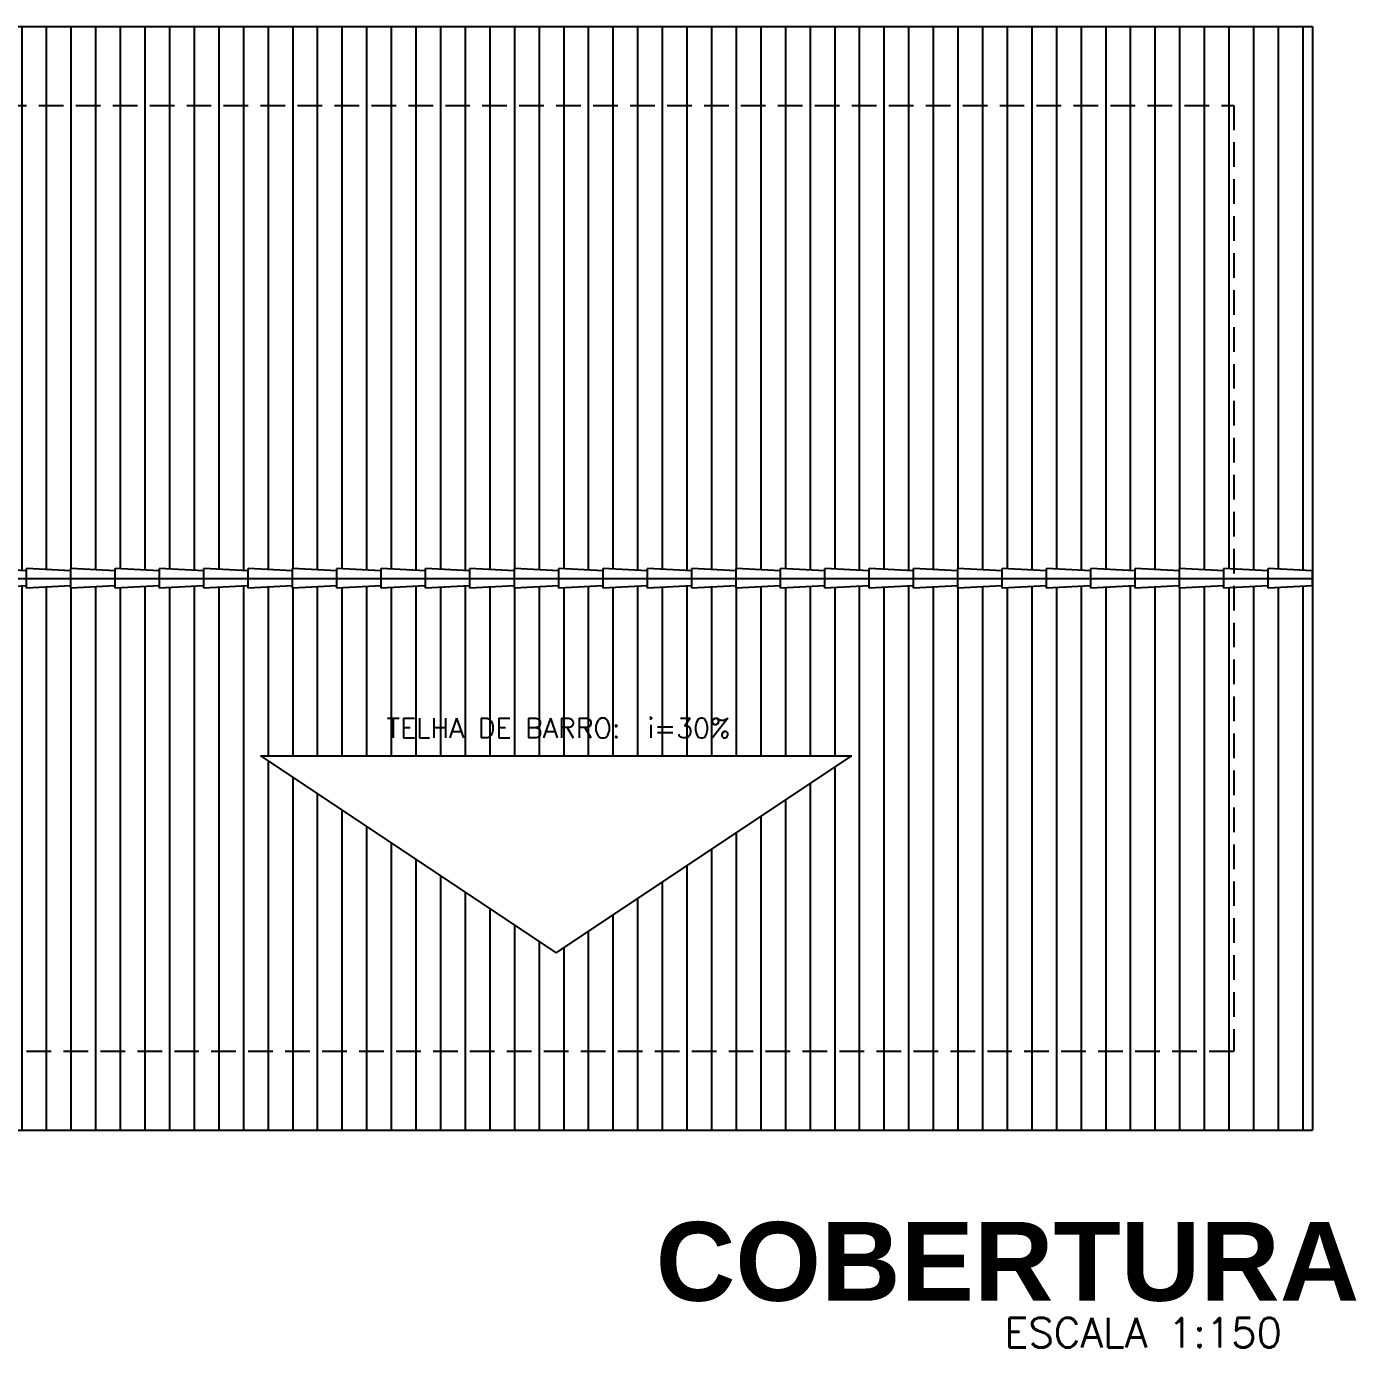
# Model space of a CAD drawing. Extents: x -410.3 to -320, y 119.3 to 190.5.
# Drawn here: x -356.95 to -343.46, y 177.05 to 190.45 of the extents above; entities that cross this region are included whole.
import ezdxf
from ezdxf.enums import TextEntityAlignment as Align

# ---------------------------------------------------------------- set-up
doc = ezdxf.new("R2010")
doc.units = 0
doc.header["$MEASUREMENT"] = 0
doc.linetypes.add('HIDDEN', pattern=[0.375, 0.25, -0.125])
for name, color, linetype in [('ALVENARIA', 7, 'CONTINUOUS'), ('COBERTURA', 6, 'CONTINUOUS'), ('COTA', 1, 'CONTINUOUS'), ('TEXTO2', 40, 'CONTINUOUS'), ('TEXTO5', 5, 'CONTINUOUS')]:
    doc.layers.add(name, color=color, linetype=linetype)
doc.styles.add('SANSSERIFBOLD', font='sasb____.pfb')
doc.styles.add('SIMPLEX', font='SIMPLEX.SHX')

# ---------------------------------------------------------------- blocks, each defined once
blk = doc.blocks.new('CUM')
at = {"layer": 'COBERTURA'}
for p, q in [((-74.9, 131.3), (-29.9, 133.8)), ((-74.9, 131.3), (-74.9, 116.3)), ((-29.9, 123.8), (-74.9, 123.8)), ((-29.9, 133.8), (-29.9, 113.8)), ((-29.9, 131.3), (15.1, 133.8)), ((-29.9, 131.3), (-29.9, 116.3)), ((15.1, 123.8), (-29.9, 123.8)), ((15.1, 133.8), (15.1, 113.8)), ((15.1, 131.3), (60.1, 133.8)), ((15.1, 131.3), (15.1, 116.3)), ((60.1, 123.8), (15.1, 123.8)), ((60.1, 133.8), (60.1, 113.8)), ((60.1, 131.3), (105.1, 133.8)), ((60.1, 131.3), (60.1, 116.3)), ((105.1, 123.8), (60.1, 123.8)), ((105.1, 133.8), (105.1, 113.8)), ((105.1, 131.3), (150.1, 133.8)), ((105.1, 131.3), (105.1, 116.3)), ((150.1, 123.8), (105.1, 123.8)), ((150.1, 133.8), (150.1, 113.8)), ((-74.9, 116.3), (-29.9, 113.8)), ((-29.9, 116.3), (15.1, 113.8)), ((15.1, 116.3), (60.1, 113.8)), ((60.1, 116.3), (105.1, 113.8)), ((105.1, 116.3), (150.1, 113.8))]:
    blk.add_line(p, q, dxfattribs=at)

msp = doc.modelspace()

# ---------------------------------------------------------------- hatches: boundary and pattern name
at = {"layer": 'COTA', "linetype": 'ByBlock'}
h = msp.add_hatch(dxfattribs=at)
h.set_pattern_fill('ANSI31', color=256, scale=2, angle=45, style=0)
h.set_pattern_definition([(90, (0, 17.5216), (-0.25, 6e-17), [])])
h.paths.add_polyline_path([(-377.454, 189.655), (-344.704, 189.655), (-344.704, 184.949), (-344.354, 184.93), (-344.354, 184.955), (-343.904, 184.93), (-343.904, 190.455), (-378.254, 190.455), (-378.254, 184.938), (-378.104, 184.93), (-378.104, 184.955), (-377.654, 184.93), (-377.654, 184.955), (-377.454, 184.943)])
h.paths.add_polyline_path([(-344.704, 189.655), (-377.454, 189.655), (-377.454, 184.943), (-377.204, 184.93), (-377.204, 184.955), (-376.754, 184.93), (-376.754, 184.955), (-376.304, 184.93), (-376.304, 184.955), (-375.854, 184.93), (-375.854, 184.955), (-375.404, 184.93), (-375.404, 184.955), (-374.954, 184.93), (-374.954, 184.955), (-374.504, 184.93), (-374.504, 184.955), (-374.054, 184.93), (-374.054, 184.955), (-373.604, 184.93), (-373.604, 184.955), (-373.154, 184.93), (-373.154, 184.955), (-372.704, 184.93), (-372.704, 184.955), (-372.254, 184.93), (-372.254, 184.955), (-371.804, 184.93), (-371.804, 184.955), (-371.354, 184.93), (-371.354, 184.955), (-370.904, 184.93), (-370.904, 184.955), (-370.454, 184.93), (-370.454, 184.955), (-370.004, 184.93), (-370.004, 184.955), (-369.554, 184.93), (-369.554, 184.955), (-369.104, 184.93), (-369.104, 184.955), (-368.654, 184.93), (-368.654, 184.955), (-368.204, 184.93), (-368.204, 184.955), (-367.754, 184.93), (-367.754, 184.955), (-367.304, 184.93), (-367.304, 184.955), (-366.854, 184.93), (-366.854, 184.955), (-366.404, 184.93), (-366.404, 184.955), (-365.954, 184.93), (-365.954, 184.955), (-365.504, 184.93), (-365.504, 184.955), (-365.054, 184.93), (-365.054, 184.955), (-364.604, 184.93), (-364.604, 184.955), (-364.154, 184.93), (-364.154, 184.955), (-363.704, 184.93), (-363.704, 184.955), (-363.254, 184.93), (-363.254, 184.955), (-362.804, 184.93), (-362.804, 184.955), (-362.354, 184.93), (-362.354, 184.955), (-361.904, 184.93), (-361.904, 184.955), (-361.454, 184.93), (-361.454, 184.955), (-361.004, 184.93), (-361.004, 184.955), (-360.554, 184.93), (-360.554, 184.955), (-360.104, 184.93), (-360.104, 184.955), (-359.654, 184.93), (-359.654, 184.955), (-359.204, 184.93), (-359.204, 184.955), (-358.754, 184.93), (-358.754, 184.955), (-358.304, 184.93), (-358.304, 184.955), (-357.854, 184.93), (-357.854, 184.955), (-357.404, 184.93), (-357.404, 184.955), (-356.954, 184.93), (-356.954, 184.955), (-356.504, 184.93), (-356.504, 184.955), (-356.054, 184.93), (-356.054, 184.955), (-355.604, 184.93), (-355.604, 184.955), (-355.154, 184.93), (-355.154, 184.955), (-354.704, 184.93), (-354.704, 184.955), (-354.254, 184.93), (-354.254, 184.955), (-353.804, 184.93), (-353.804, 184.955), (-353.354, 184.93), (-353.354, 184.955), (-352.904, 184.93), (-352.904, 184.955), (-352.454, 184.93), (-352.454, 184.955), (-352.004, 184.93), (-352.004, 184.955), (-351.554, 184.93), (-351.554, 184.955), (-351.104, 184.93), (-351.104, 184.955), (-350.654, 184.93), (-350.654, 184.955), (-350.204, 184.93), (-350.204, 184.955), (-349.754, 184.93), (-349.754, 184.955), (-349.304, 184.93), (-349.304, 184.955), (-348.854, 184.93), (-348.854, 184.955), (-348.404, 184.93), (-348.404, 184.955), (-347.954, 184.93), (-347.954, 184.955), (-347.504, 184.93), (-347.504, 184.955), (-347.054, 184.93), (-347.054, 184.955), (-346.604, 184.93), (-346.604, 184.955), (-346.154, 184.93), (-346.154, 184.955), (-345.704, 184.93), (-345.704, 184.955), (-345.254, 184.93), (-345.254, 184.955), (-344.804, 184.93), (-344.804, 184.955), (-344.704, 184.949)], flags=16)
h.paths.add_polyline_path([(-364.629, 186.355), (-361.629, 188.355), (-358.629, 186.355)], flags=0)
h.paths.add_polyline_path([(-377.454, 184.766), (-377.654, 184.755), (-377.654, 184.78), (-378.104, 184.755), (-378.104, 184.78), (-378.254, 184.771), (-378.254, 179.255), (-365.604, 179.255), (-364.804, 180.055), (-377.454, 180.055)])
h.paths.add_polyline_path([(-361.728, 183.131), (-361.729, 183.155), (-361.704, 183.155), (-361.729, 183.605), (-361.704, 183.605), (-361.729, 184.055), (-361.704, 184.055), (-361.729, 184.505), (-361.704, 184.505), (-361.718, 184.765), (-361.904, 184.755), (-361.904, 184.78), (-362.354, 184.755), (-362.354, 184.78), (-362.804, 184.755), (-362.804, 184.78), (-363.254, 184.755), (-363.254, 184.78), (-363.704, 184.755), (-363.704, 184.78), (-364.154, 184.755), (-364.154, 184.78), (-364.604, 184.755), (-364.604, 184.78), (-365.054, 184.755), (-365.054, 184.78), (-365.504, 184.755), (-365.504, 184.78), (-365.954, 184.755), (-365.954, 184.78), (-366.404, 184.755), (-366.404, 184.78), (-366.854, 184.755), (-366.854, 184.78), (-367.304, 184.755), (-367.304, 184.78), (-367.754, 184.755), (-367.754, 184.78), (-368.204, 184.755), (-368.204, 184.78), (-368.654, 184.755), (-368.654, 184.78), (-369.104, 184.755), (-369.104, 184.78), (-369.554, 184.755), (-369.554, 184.78), (-370.004, 184.755), (-370.004, 184.78), (-370.454, 184.755), (-370.454, 184.78), (-370.904, 184.755), (-370.904, 184.78), (-371.354, 184.755), (-371.354, 184.78), (-371.804, 184.755), (-371.804, 184.78), (-372.254, 184.755), (-372.254, 184.78), (-372.704, 184.755), (-372.704, 184.78), (-373.154, 184.755), (-373.154, 184.78), (-373.604, 184.755), (-373.604, 184.78), (-374.054, 184.755), (-374.054, 184.78), (-374.504, 184.755), (-374.504, 184.78), (-374.954, 184.755), (-374.954, 184.78), (-375.404, 184.755), (-375.404, 184.78), (-375.854, 184.755), (-375.854, 184.78), (-376.304, 184.755), (-376.304, 184.78), (-376.754, 184.755), (-376.754, 184.78), (-377.204, 184.755), (-377.204, 184.78), (-377.454, 184.766), (-377.454, 180.055), (-364.804, 180.055)])
h.paths.add_polyline_path([(-374.129, 183.055), (-368.129, 183.055), (-371.129, 181.055)], flags=17)
h.paths.add_polyline_path([(-344.704, 184.76), (-344.804, 184.755), (-344.804, 184.78), (-345.254, 184.755), (-345.254, 184.78), (-345.704, 184.755), (-345.704, 184.78), (-346.154, 184.755), (-346.154, 184.78), (-346.604, 184.755), (-346.604, 184.78), (-347.054, 184.755), (-347.054, 184.78), (-347.504, 184.755), (-347.504, 184.78), (-347.954, 184.755), (-347.954, 184.78), (-348.404, 184.755), (-348.404, 184.78), (-348.854, 184.755), (-348.854, 184.78), (-349.304, 184.755), (-349.304, 184.78), (-349.754, 184.755), (-349.754, 184.78), (-350.204, 184.755), (-350.204, 184.78), (-350.654, 184.755), (-350.654, 184.78), (-351.104, 184.755), (-351.104, 184.78), (-351.554, 184.755), (-351.554, 184.78), (-352.004, 184.755), (-352.004, 184.78), (-352.454, 184.755), (-352.454, 184.78), (-352.904, 184.755), (-352.904, 184.78), (-353.354, 184.755), (-353.354, 184.78), (-353.804, 184.755), (-353.804, 184.78), (-354.254, 184.755), (-354.254, 184.78), (-354.704, 184.755), (-354.704, 184.78), (-355.154, 184.755), (-355.154, 184.78), (-355.604, 184.755), (-355.604, 184.78), (-356.054, 184.755), (-356.054, 184.78), (-356.504, 184.755), (-356.504, 184.78), (-356.954, 184.755), (-356.954, 184.78), (-357.404, 184.755), (-357.404, 184.78), (-357.854, 184.755), (-357.854, 184.78), (-358.304, 184.755), (-358.304, 184.78), (-358.754, 184.755), (-358.754, 184.78), (-359.204, 184.755), (-359.204, 184.78), (-359.654, 184.755), (-359.654, 184.78), (-360.104, 184.755), (-360.104, 184.78), (-360.554, 184.755), (-360.554, 184.78), (-361.004, 184.755), (-361.004, 184.78), (-361.454, 184.755), (-361.454, 184.78), (-361.539, 184.775), (-361.554, 184.505), (-361.529, 184.505), (-361.554, 184.055), (-361.529, 184.055), (-361.554, 183.605), (-361.529, 183.605), (-361.554, 183.155), (-361.529, 183.155), (-361.53, 183.131), (-358.454, 180.055), (-344.704, 180.055)])
h.paths.add_polyline_path([(-354.579, 183.055), (-348.579, 183.055), (-351.579, 181.055)], flags=17)
h.paths.add_polyline_path([(-343.904, 184.78), (-344.354, 184.755), (-344.354, 184.78), (-344.704, 184.76), (-344.704, 180.055), (-358.454, 180.055), (-357.654, 179.255), (-343.904, 179.255)])
h.paths.add_polyline_path([(-363.288, 185.904), (-360.156, 185.904), (-360.156, 186.129), (-363.288, 186.129)], flags=8)
h.paths.add_polyline_path([(-372.673, 183.197), (-369.541, 183.197), (-369.541, 183.422), (-372.673, 183.422)], flags=25)
h.paths.add_polyline_path([(-353.123, 183.197), (-349.991, 183.197), (-349.991, 183.422), (-353.123, 183.422)], flags=25)

# ---------------------------------------------------------------- linework, layer by layer
at = {"layer": 'ALVENARIA', "linetype": 'Continuous'}
for p, q in [((-378.254, 190.455), (-343.904, 190.455)), ((-343.904, 190.455), (-343.904, 179.255)), ((-354.579, 183.055), (-348.579, 183.055)), ((-354.579, 183.055), (-351.579, 181.055)), ((-351.579, 181.055), (-348.579, 183.055)), ((-357.654, 179.255), (-343.904, 179.255))]:
    msp.add_line(p, q, dxfattribs=at)
at = {"layer": 'COBERTURA', "linetype": 'HIDDEN'}
for p, q in [((-377.454, 189.655), (-344.704, 189.655)), ((-344.704, 189.655), (-344.704, 180.055)), ((-358.454, 180.055), (-344.704, 180.055))]:
    msp.add_line(p, q, dxfattribs=at)

# ---------------------------------------------------------------- block references
at = {"layer": 'COBERTURA', "linetype": 'ByBlock', "xscale": 0.01, "yscale": 0.01, "zscale": 0.01, "rotation": 180}
for p in [(-355.903, 186.093), (-353.653, 186.093), (-351.403, 186.093), (-349.153, 186.093), (-346.903, 186.093), (-344.653, 186.093)]:
    msp.add_blockref('CUM', p, dxfattribs=at)

# ---------------------------------------------------------------- texts
at = {"layer": 'TEXTO2', "style": 'SIMPLEX'}
msp.add_text('TELHA DE BARRO:  i=30%', height=0.2, dxfattribs=at).set_placement((-351.557, 183.235), align=Align.CENTER)
msp.add_text('ESCALA 1:150', height=0.3, dxfattribs=at).set_placement((-347.031, 177.05))
at = {"layer": 'TEXTO5', "color": 5, "style": 'SANSSERIFBOLD'}
msp.add_text('COBERTURA', height=0.8, dxfattribs=at).set_placement((-346.999, 177.523), align=Align.CENTER)

doc.saveas('drawing.dxf')
